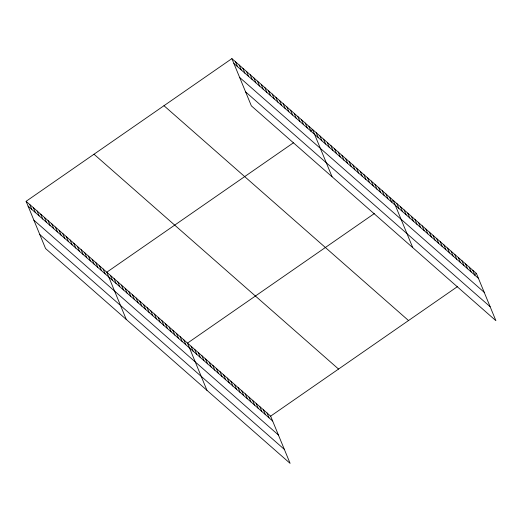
<?xml version="1.0" encoding="UTF-8"?>
<svg xmlns="http://www.w3.org/2000/svg" width="522" height="522" viewBox="0 0 522 522"><rect width="100%" height="100%" fill="white"/><g stroke="black" fill="none" stroke-linecap="round" stroke-linejoin="round"><path stroke-width="0.78" d="M26.1 201.309L270.644 416.145L290.115 463.379L45.571 248.544L26.1 201.309L231.885 58.621L476.429 273.456L495.9 320.691L251.356 105.855L231.885 58.621M293.651 142.643L106.801 272.203L126.272 319.438M310.629 130.872L312.587 129.515L332.051 176.749M374.352 213.544L187.502 343.104L206.966 390.339M391.324 201.773L393.288 200.409L412.752 247.643M270.644 416.145L457.494 286.585M474.472 274.813L476.429 273.456M233.889 63.488L478.439 278.324M239.65 77.465L484.201 292.307M245.588 91.872L490.138 306.708M163.973 105.705L408.524 320.541M94.006 154.225L338.556 369.061M28.103 206.177L272.654 421.013M33.871 220.16L278.415 434.996M39.809 234.561L284.353 449.396M472.815 270.279L474.824 275.146M469.2 267.101L471.209 271.969M465.585 263.93L467.595 268.797M461.97 260.752L463.98 265.62M458.355 257.574L460.365 262.442M454.74 254.403L456.75 259.264M451.125 251.226L453.129 256.093M447.511 248.048L449.514 252.916M443.896 244.87L445.899 249.738M440.281 241.699L442.284 246.567M436.666 238.521L438.669 243.389M433.051 235.344L435.054 240.211M429.436 232.173L431.44 237.034M425.822 228.995L427.825 233.863M422.207 225.817L424.21 230.685M418.592 222.64L420.595 227.507M414.977 219.468L416.98 224.336M411.362 216.291L413.365 221.158M407.747 213.113L409.75 217.981M404.132 209.942L406.136 214.803M400.518 206.764L402.521 211.632M396.903 203.587L398.906 208.454M389.614 197.185L391.624 202.053M385.947 193.969L387.957 198.83M382.28 190.745L384.283 195.613M378.613 187.522L380.616 192.39M374.946 184.299L376.949 189.166M371.279 181.075L373.282 185.943M367.605 177.852L369.615 182.72M363.938 174.629L365.948 179.496M360.271 171.405L362.275 176.273M356.604 168.188L358.607 173.05M352.937 164.965L354.94 169.833M349.264 161.742L351.273 166.609M345.597 158.518L347.606 163.386M341.93 155.295L343.939 160.163M338.263 152.072L340.266 156.939M334.595 148.848L336.599 153.716M330.928 145.625L332.932 150.493M327.255 142.408L329.265 147.269M323.588 139.185L325.597 144.052M319.921 135.961L321.924 140.829M316.254 132.738L318.257 137.606M308.92 126.291L310.923 131.159M305.246 123.068L307.256 127.936M301.579 119.845L303.589 124.712M297.912 116.628L299.915 121.489M294.245 113.404L296.248 118.272M290.578 110.181L292.581 115.049M286.911 106.958L288.914 111.825M283.237 103.734L285.247 108.602M279.57 100.511L281.58 105.379M275.903 97.288L277.906 102.155M272.236 94.064L274.239 98.932M268.569 90.848L270.572 95.709M264.895 87.624L266.905 92.492M261.228 84.401L263.238 89.269M257.561 81.178L259.571 86.045M253.894 77.954L255.897 82.822M250.227 74.731L252.23 79.598M246.56 71.507L248.563 76.375M242.887 68.284L244.896 73.152M239.22 65.067L241.229 69.928M235.552 61.844L237.556 66.712M267.029 412.967L269.039 417.835M263.414 409.796L265.424 414.664M259.799 406.618L261.809 411.486M256.185 403.441L258.194 408.308M252.57 400.27L254.579 405.131M248.955 397.092L250.965 401.96M245.34 393.914L247.35 398.782M241.725 390.737L243.735 395.604M238.11 387.565L240.12 392.427M234.495 384.388L236.505 389.255M230.881 381.21L232.884 386.078M227.266 378.032L229.269 382.9M223.651 374.861L225.654 379.729M220.036 371.684L222.039 376.551M216.421 368.506L218.424 373.374M212.806 365.335L214.81 370.196M209.191 362.157L211.195 367.025M205.577 358.979L207.58 363.847M201.962 355.802L203.965 360.669M198.347 352.631L200.35 357.498M194.732 349.453L196.735 354.321M191.117 346.275L193.12 351.143M183.835 339.881L185.839 344.748M180.162 336.657L182.171 341.525M176.495 333.434L178.504 338.302M172.828 330.211L174.831 335.078M169.161 326.987L171.164 331.855M165.494 323.764L167.497 328.632M161.827 320.541L163.83 325.408M158.153 317.324L160.163 322.185M154.486 314.1L156.496 318.968M150.819 310.877L152.822 315.745M147.152 307.654L149.155 312.521M143.485 304.43L145.488 309.298M139.811 301.207L141.821 306.075M136.144 297.984L138.154 302.851M132.477 294.76L134.487 299.628M128.81 291.544L130.813 296.405M125.143 288.32L127.146 293.188M121.476 285.097L123.479 289.964M117.802 281.873L119.812 286.741M114.135 278.65L116.145 283.518M110.468 275.427L112.471 280.294M103.134 268.98L105.137 273.848M99.467 265.763L101.47 270.624M95.794 262.54L97.803 267.401M92.126 259.317L94.136 264.184M88.459 256.093L90.463 260.961M84.792 252.87L86.796 257.738M81.125 249.647L83.129 254.514M77.452 246.423L79.461 251.291M73.785 243.2L75.794 248.067M70.118 239.983L72.127 244.844M66.451 236.76L68.454 241.621M62.784 233.536L64.787 238.404M59.116 230.313L61.12 235.181M55.443 227.09L57.453 231.957M51.776 223.866L53.786 228.734M48.109 220.643L50.112 225.511M44.442 217.42L46.445 222.287M40.775 214.203L42.778 219.064M37.108 210.979L39.111 215.84M33.434 207.756L35.444 212.624M29.767 204.533L31.777 209.4"/></g></svg>
